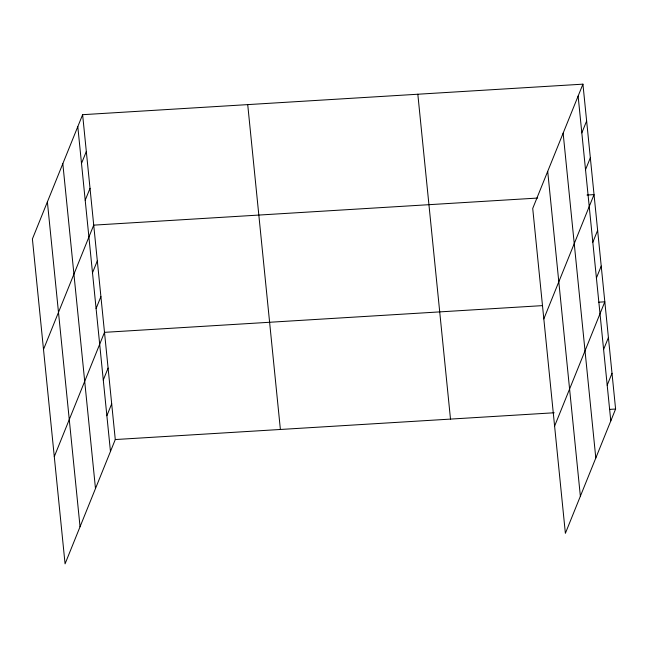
<?xml version="1.0" encoding="UTF-8"?>
<svg xmlns="http://www.w3.org/2000/svg" width="648" height="648" viewBox="0 0 648 648"><rect width="100%" height="100%" fill="white"/><g stroke="black" fill="none" stroke-linecap="round" stroke-linejoin="round"><path stroke-width="0.97" d="M82.62 114.688L32.4 238.974L65.067 563.841L115.279 439.547L82.62 114.688L582.933 84.159L615.6 409.026L565.38 533.312L532.721 208.454L582.933 84.159M81.502 163.418L86.322 151.502M85.204 200.232L90.023 188.325M43.505 349.434L93.725 225.139L537.662 198.053M92.502 272.792L97.313 260.877M96.098 308.521L100.91 296.606M54.286 456.638L104.498 332.343L542.4 305.629M103.283 379.995L108.094 368.08M106.871 415.724L111.691 403.817M581.823 132.889L586.634 120.982M585.525 169.711L590.336 157.796M543.826 318.905L594.038 194.611L586.991 195.04M592.823 242.263L597.634 230.348M596.411 278L601.231 266.085M554.607 426.109L604.819 301.822L598.776 302.187M603.604 349.466L608.415 337.551M607.192 385.204L612.004 373.289M115.279 439.547L554.186 412.768M609.557 409.39L615.6 409.026M578.121 96.074L610.789 420.941M563.136 133.156L595.804 458.023M547.706 171.364L580.365 496.23M417.83 94.235L450.498 419.094M247.722 104.612L280.39 429.478M77.8 126.603L110.468 451.462M62.824 163.685L95.483 488.552M47.385 201.893L80.044 526.759"/></g></svg>
